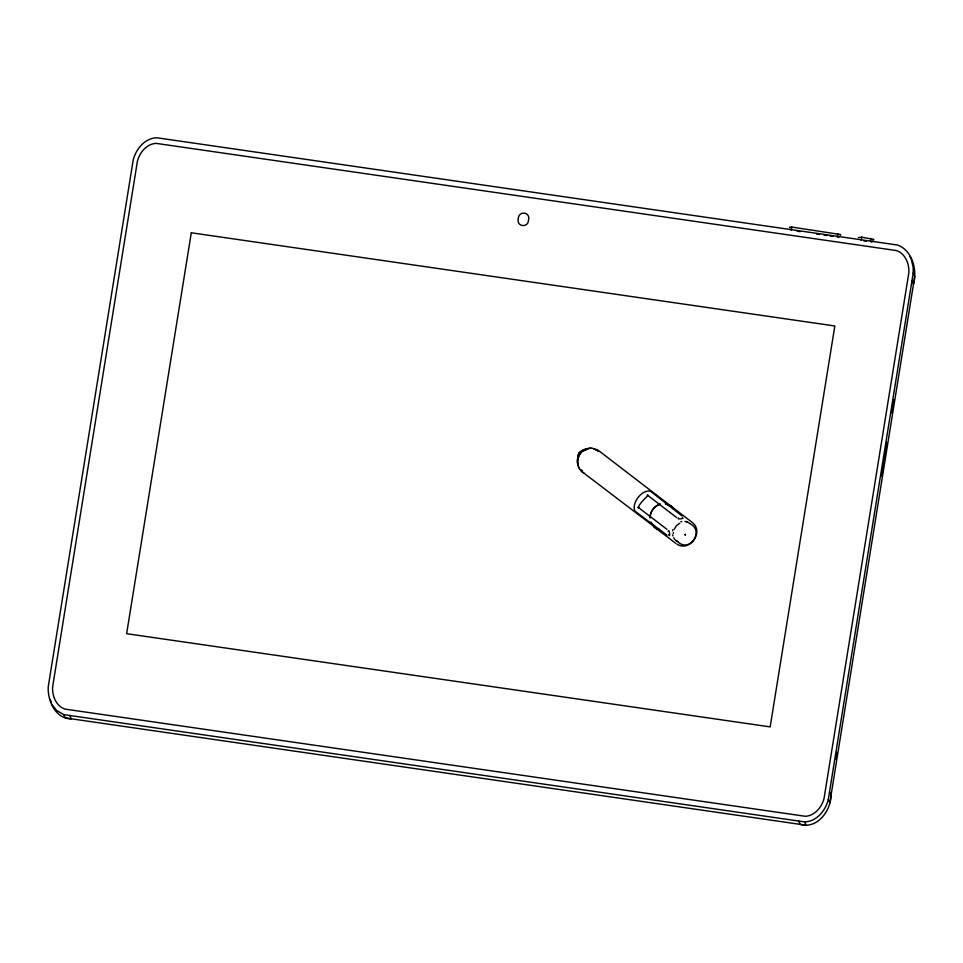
<?xml version="1.0" encoding="UTF-8"?>
<svg xmlns="http://www.w3.org/2000/svg" width="963" height="963" viewBox="0 0 963 963"><rect width="100%" height="100%" fill="white"/><g stroke="black" fill="none" stroke-linecap="round" stroke-linejoin="round"><path stroke-width="1.44" d="M650.085 517.962C649.856 511.738 654.298 505.744 660.317 504.143M673.342 533.586L673.378 532.551M656.971 528.771L583.855 473.086C574.466 468.114 575.705 452.851 585.504 449.155M577.619 461.06L577.668 458.797M583.325 450.082L578.739 453.26L578.257 459.363M577.439 460.495L577.896 456.739M836.028 757.062L836.028 757.953L836.341 757.099M836.763 754.318L836.763 753.427L836.45 754.27M650.181 517.239C650.278 511.365 654.503 505.876 660.161 504.287M51.918 704.459L56.685 710.562L63.787 714.606L804.635 821.896C816.708 821.583 825.616 810.473 828.3 799.483L913.201 273.143L913.177 267.389L911.275 258.951M836.089 756.533L835.872 758.988L836.45 756.593M577.716 458.448L578.173 454.801M577.836 457.353L577.92 456.522M835.944 756.918L836.161 755.955M836.642 755.413L836.931 752.392L836.245 755.365M836.859 754.45L836.618 756.16M577.68 460.013L578.799 455.932L581.965 451.647M638.589 507.874C637.903 503.649 650.615 494.368 647.292 495.006L676.676 517.588M836.053 756.075L836.329 754.378M791.273 230.374L791.803 227.075L840.278 234.478A4.947 0.77 9.2 0 1 840.543 235.068L840.23 235.153M837.846 233.732L837.304 237.03L838.725 237.392M861.187 240.497L861.716 237.199L873.321 239.269A4.947 0.77 9.2 0 1 873.597 239.859L872.815 239.98M870.54 240.726L870.889 238.523M836.474 757.002L836.546 756.015M578.005 455.932L580.845 451.346L586.973 448.614M668.129 531.191C669.49 528.302 670.537 538.823 668.659 534.79M674.1 529.421L676.375 525.75L679.806 523.186M579.461 453.296L580.171 452.502M582.784 450.973L585.54 449.372M678.361 517.986C676.062 519.851 685.548 518.563 682.43 517.673M580.858 451.888C578.33 452.851 577.884 456.402 578.306 458.809M583.891 449.865L588.562 448.517M585.143 449.36L591.39 447.964L597.626 449.841L692.06 522.295C704.567 531.456 689.881 552.509 676.917 544.143M582.928 450.251L585.817 449.95M587.466 448.589L588.501 448.385M581.399 451.791L579.473 452.791L579.004 454.957M589.549 448.276L590.584 448.252M791.803 227.075L789.756 227.16A4.947 0.77 9.2 0 0 790.033 227.762M585.853 450.154L580.966 451.527L579.04 453.742L579.293 454.789M861.716 237.199L858.43 237.56M797.22 231.228L800.181 231.662M816.516 234.021L819.489 234.454M823.943 235.104L826.916 235.526M829.889 235.959L832.851 236.392M863.811 240.87L866.423 241.256M665.433 503.89L671.139 506.261M665.577 503.793L670.417 505.587L673.931 509.319M658.56 529.277L659.571 529.542M871.106 241.99L871.78 242.182M657.934 529.169L658.921 529.494M593.629 448.746L594.616 449.215M667.046 535.223L635.111 511.245C630.909 503.468 641.948 489.144 650.543 491.214L682.069 515.987M657.573 528.916L654.094 526.689L651.132 522.44M595.531 449.516L596.41 450.022M595.531 449.637L596.41 450.13M678.831 542.675C690.892 552.1 704.001 530.144 690.026 523.764M666.962 529.337L637.939 507.14L638.613 508.199M675.809 543.385L654.443 527.17L650.892 522.115M582.434 470.763L580.773 469.487M581.7 471.425L583.855 473.086M597.253 450.6L598.011 451.37M671.969 506.803L673.956 509.174M909.638 256.339L911.082 258.541M578.944 467.031L579.485 467.91M913.201 273.143L914.73 276.477L829.829 802.805L828.3 799.483M911.961 280.859L913.49 284.193C917.414 270.013 912.467 250.669 897.685 245.059L156.837 137.769C144.751 138.082 135.843 149.193 133.171 160.195L48.27 686.523C47.319 700.378 55.336 718.892 71.298 718.807L69.769 715.473M886.526 443.75L881.867 475.12L881.566 474.494M829.54 791.767L831.081 795.101C830.937 810.641 817.334 829.396 800.181 824.364L798.652 821.03M804.635 821.896L806.163 825.231L65.315 717.941L63.787 714.606M50.509 699.957L51.328 702.677M578.245 465.153L577.499 462.084M577.824 464.142L578.113 465.141M577.752 463.143L577.475 461.024M678.108 541.928A10.978 10.352 -52.6 0 1 674.834 539.436M674.22 538.642A10.978 10.352 -52.6 0 1 673.691 537.775M672.884 535.909A10.978 10.352 -52.6 0 1 672.631 534.922M672.571 530.782A10.978 10.352 -52.6 0 1 672.812 529.734M680.817 521.729A10.978 10.352 -52.6 0 1 681.828 521.513M684.898 521.44A10.978 10.352 -52.6 0 1 689.701 523.415M678.265 541.675A10.906 10.28 -52.5 0 1 676.423 540.773M686.354 521.513A10.906 10.28 -52.5 0 1 687.269 521.898M891.606 411.598L891.834 412.983L893.808 399.777L891.606 411.598M892.087 409.395L892.22 410.19L893.363 402.558L892.087 409.395M685.295 534.706L685.295 535.235A1.408 1.324 -52.5 0 1 685.5 534.2L685.295 534.706M518.311 218.601C516.036 226.738 528.23 228.4 528.543 220.082C530.806 211.944 518.612 210.283 518.311 218.601M52.616 686.896C52.05 695.683 55.998 705.963 64.87 709.081L805.333 816.299C814.806 815.805 821.74 807.223 824.027 798.604L908.843 272.77C909.409 263.982 905.461 253.702 896.589 250.585L156.126 143.367C146.665 143.86 139.719 152.443 137.444 161.062L52.616 686.896M191.3 232.781L126.635 633.69L770.159 726.884L834.837 325.976L191.3 232.781M886.634 442.474L881.759 476.396L886.634 442.474M657.007 529.12L654.443 527.17L657.007 529.12"/></g></svg>
